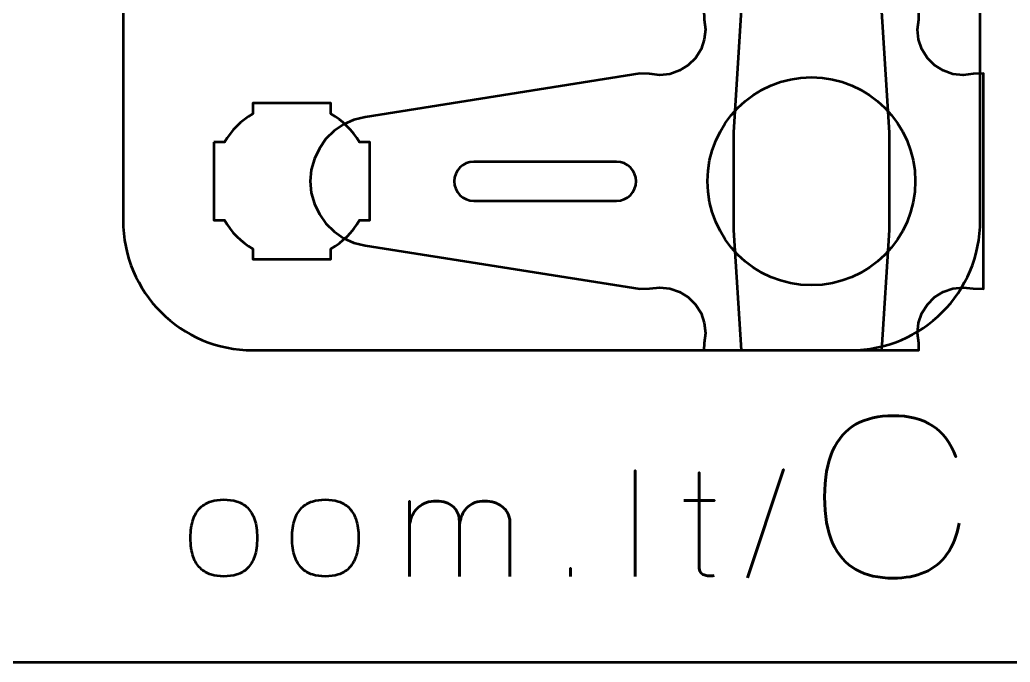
# Model space of a CAD drawing. Header units: centimetres. Extents: x -21 to 0, y -29.7 to 0.
# Drawn here: x -8.553 to -4.741, y -29.7 to -27.229 of the extents above; entities that cross this region are included whole.
import ezdxf

# ---------------------------------------------------------------- set-up
doc = ezdxf.new("R2010")
doc.units = ezdxf.units.CM
doc.header["$MEASUREMENT"] = 0
doc.layers.add('Layer 1', color=7, linetype='Continuous')

msp = doc.modelspace()

# ---------------------------------------------------------------- linework, layer by layer
at = {"layer": 'Layer 1', "color": 250, "lineweight": 53}
msp.add_ellipse((-5.50589, -27.85), major_axis=(0, 0.4), ratio=1, dxfattribs=at)
at = {"layer": 'Layer 1', "color": 22, "lineweight": 53}
msp.add_open_spline([(-21.00003, -29.19995), (-21.00003, -29.19995), (-21.00003, -0.49992), (-21.00003, -0.49992), (-21.00003, -0.49992), (-21.00003, -0.22295), (-20.77694, 0.00004), (-20.49994, 0.00004), (-20.49994, 0.00004), (-20.49994, 0.00004), (-0.50008, 0.00004), (-0.50008, 0.00004), (-0.50008, 0.00004), (-0.22294, 0.00004), (0.00002, -0.22295), (0.00002, -0.49992), (0.00002, -0.49992), (0.00002, -0.49992), (0.00002, -29.19995), (0.00002, -29.19995), (0.00002, -29.19995), (0.00002, -29.47695), (-0.22294, -29.70004), (-0.50008, -29.70004), (-0.50008, -29.70004), (-0.50008, -29.70004), (-20.49994, -29.70004), (-20.49994, -29.70004), (-20.49994, -29.70004), (-20.77694, -29.70004), (-21.00003, -29.47695), (-21.00003, -29.19995)], degree=3, knots=[0, 0, 0, 0, 0.125, 0.125, 0.125, 0.125, 0.25, 0.25, 0.25, 0.25, 0.375, 0.375, 0.375, 0.375, 0.5, 0.5, 0.5, 0.5, 0.625, 0.625, 0.625, 0.625, 0.75, 0.75, 0.75, 0.75, 0.875, 0.875, 0.875, 0.875, 1, 1, 1, 1], dxfattribs=at)
at = {"layer": 'Layer 1', "color": 114, "lineweight": 53}
msp.add_open_spline([(-7.65583, -25.19997), (-7.65583, -25.19997), (-5.35596, -25.19997), (-5.35596, -25.19997), (-5.35596, -25.19997), (-5.07882, -25.19997), (-4.85586, -25.42306), (-4.85586, -25.70006), (-4.85586, -25.70006), (-4.85586, -25.70006), (-4.85586, -27.99993), (-4.85586, -27.99993), (-4.85586, -27.99993), (-4.85586, -28.27707), (-5.07882, -28.50003), (-5.35596, -28.50003), (-5.35596, -28.50003), (-5.35596, -28.50003), (-7.65583, -28.50003), (-7.65583, -28.50003), (-7.65583, -28.50003), (-7.93283, -28.50003), (-8.15592, -28.27707), (-8.15592, -27.99993), (-8.15592, -27.99993), (-8.15592, -27.99993), (-8.15592, -25.70006), (-8.15592, -25.70006), (-8.15592, -25.70006), (-8.15592, -25.42306), (-7.93283, -25.19997), (-7.65583, -25.19997)], degree=3, knots=[0, 0, 0, 0, 0.125, 0.125, 0.125, 0.125, 0.25, 0.25, 0.25, 0.25, 0.375, 0.375, 0.375, 0.375, 0.5, 0.5, 0.5, 0.5, 0.625, 0.625, 0.625, 0.625, 0.75, 0.75, 0.75, 0.75, 0.875, 0.875, 0.875, 0.875, 1, 1, 1, 1], dxfattribs=at)
at = {"layer": 'Layer 1', "color": 30, "lineweight": 53}
for points, knots in [([(-5.25916, -26.1307), (-5.25916, -26.1307), (-5.09202, -27.18818), (-5.09202, -27.18818), (-5.09202, -27.18818), (-5.09202, -27.18818), (-5.09281, -27.227), (-5.09281, -27.227), (-5.09281, -27.227), (-5.09281, -27.227), (-5.09757, -27.26582), (-5.09757, -27.26582), (-5.09757, -27.26582), (-5.09757, -27.26582), (-5.0936, -27.30463), (-5.0936, -27.30463), (-5.0936, -27.30463), (-5.0936, -27.30463), (-5.08093, -27.34185), (-5.08093, -27.34185), (-5.08093, -27.34185), (-5.08093, -27.34185), (-5.05954, -27.37592), (-5.05954, -27.37592), (-5.05954, -27.37592), (-5.05954, -27.37592), (-5.0318, -27.40364), (-5.0318, -27.40364), (-5.0318, -27.40364), (-5.0318, -27.40364), (-4.99855, -27.42423), (-4.99855, -27.42423), (-4.99855, -27.42423), (-4.99855, -27.42423), (-4.96131, -27.4377), (-4.96131, -27.4377), (-4.96131, -27.4377), (-4.96131, -27.4377), (-4.9217, -27.44166), (-4.9217, -27.44166), (-4.9217, -27.44166), (-4.9217, -27.44166), (-4.8829, -27.43691), (-4.8829, -27.43691), (-4.8829, -27.43691), (-4.8829, -27.43691), (-4.84409, -27.43532), (-4.84409, -27.43532), (-4.84409, -27.43532), (-4.84409, -27.43532), (-4.84409, -28.26389), (-4.84409, -28.26389), (-4.84409, -28.26389), (-4.84409, -28.26389), (-4.8829, -28.26309), (-4.8829, -28.26309), (-4.8829, -28.26309), (-4.8829, -28.26309), (-4.9217, -28.25834), (-4.9217, -28.25834), (-4.9217, -28.25834), (-4.9217, -28.25834), (-4.96131, -28.26231), (-4.96131, -28.26231), (-4.96131, -28.26231), (-4.96131, -28.26231), (-4.99855, -28.27577), (-4.99855, -28.27577), (-4.99855, -28.27577), (-4.99855, -28.27577), (-5.0318, -28.29636), (-5.0318, -28.29636), (-5.0318, -28.29636), (-5.0318, -28.29636), (-5.05954, -28.32409), (-5.05954, -28.32409), (-5.05954, -28.32409), (-5.05954, -28.32409), (-5.08093, -28.35736), (-5.08093, -28.35736), (-5.08093, -28.35736), (-5.08093, -28.35736), (-5.0936, -28.39459), (-5.0936, -28.39459), (-5.0936, -28.39459), (-5.0936, -28.39459), (-5.09757, -28.43419), (-5.09757, -28.43419), (-5.09757, -28.43419), (-5.09757, -28.43419), (-5.09281, -28.47301), (-5.09281, -28.47301), (-5.09281, -28.47301), (-5.09281, -28.47301), (-5.09226, -28.50003), (-5.09226, -28.50003), (-5.09226, -28.50003), (-5.09226, -28.50003), (-5.91954, -28.50003), (-5.91954, -28.50003), (-5.91954, -28.50003), (-5.91954, -28.50003), (-5.91899, -28.47301), (-5.91899, -28.47301), (-5.91899, -28.47301), (-5.91899, -28.47301), (-5.91424, -28.43419), (-5.91424, -28.43419), (-5.91424, -28.43419), (-5.91424, -28.43419), (-5.9182, -28.39459), (-5.9182, -28.39459), (-5.9182, -28.39459), (-5.9182, -28.39459), (-5.93087, -28.35736), (-5.93087, -28.35736), (-5.93087, -28.35736), (-5.93087, -28.35736), (-5.95226, -28.32409), (-5.95226, -28.32409), (-5.95226, -28.32409), (-5.95226, -28.32409), (-5.97999, -28.29636), (-5.97999, -28.29636), (-5.97999, -28.29636), (-5.97999, -28.29636), (-6.01326, -28.27577), (-6.01326, -28.27577), (-6.01326, -28.27577), (-6.01326, -28.27577), (-6.05048, -28.26231), (-6.05048, -28.26231), (-6.05048, -28.26231), (-6.05048, -28.26231), (-6.09009, -28.25834), (-6.09009, -28.25834), (-6.09009, -28.25834), (-6.09009, -28.25834), (-6.1289, -28.26309), (-6.1289, -28.26309), (-6.1289, -28.26309), (-6.1289, -28.26309), (-6.16692, -28.26389), (-6.16692, -28.26389), (-6.16692, -28.26389), (-6.16692, -28.26389), (-7.2244, -28.09675), (-7.2244, -28.09675), (-7.2244, -28.09675), (-7.2244, -28.09675), (-7.26717, -28.08645), (-7.26717, -28.08645), (-7.26717, -28.08645), (-7.26717, -28.08645), (-7.30678, -28.06823), (-7.30678, -28.06823), (-7.30678, -28.06823), (-7.30678, -28.06823), (-7.34322, -28.04288), (-7.34322, -28.04288), (-7.34322, -28.04288), (-7.34322, -28.04288), (-7.3749, -28.01199), (-7.3749, -28.01199), (-7.3749, -28.01199), (-7.3749, -28.01199), (-7.40025, -27.97635), (-7.40025, -27.97635), (-7.40025, -27.97635), (-7.40025, -27.97635), (-7.41925, -27.93674), (-7.41925, -27.93674), (-7.41925, -27.93674), (-7.41925, -27.93674), (-7.43115, -27.89397), (-7.43115, -27.89397), (-7.43115, -27.89397), (-7.43115, -27.89397), (-7.43511, -27.84961), (-7.43511, -27.84961), (-7.43511, -27.84961), (-7.43511, -27.84961), (-7.43115, -27.80604), (-7.43115, -27.80604), (-7.43115, -27.80604), (-7.43115, -27.80604), (-7.41925, -27.76327), (-7.41925, -27.76327), (-7.41925, -27.76327), (-7.41925, -27.76327), (-7.40025, -27.72366), (-7.40025, -27.72366), (-7.40025, -27.72366), (-7.40025, -27.72366), (-7.3749, -27.68722), (-7.3749, -27.68722), (-7.3749, -27.68722), (-7.3749, -27.68722), (-7.34322, -27.65633), (-7.34322, -27.65633), (-7.34322, -27.65633), (-7.34322, -27.65633), (-7.30678, -27.63178), (-7.30678, -27.63178), (-7.30678, -27.63178), (-7.30678, -27.63178), (-7.26717, -27.61355), (-7.26717, -27.61355), (-7.26717, -27.61355), (-7.26717, -27.61355), (-7.2244, -27.60326), (-7.2244, -27.60326), (-7.2244, -27.60326), (-7.2244, -27.60326), (-6.16692, -27.43532), (-6.16692, -27.43532), (-6.16692, -27.43532), (-6.16692, -27.43532), (-6.1289, -27.43691), (-6.1289, -27.43691), (-6.1289, -27.43691), (-6.1289, -27.43691), (-6.09009, -27.44166), (-6.09009, -27.44166), (-6.09009, -27.44166), (-6.09009, -27.44166), (-6.05048, -27.4377), (-6.05048, -27.4377), (-6.05048, -27.4377), (-6.05048, -27.4377), (-6.01326, -27.42423), (-6.01326, -27.42423), (-6.01326, -27.42423), (-6.01326, -27.42423), (-5.97999, -27.40364), (-5.97999, -27.40364), (-5.97999, -27.40364), (-5.97999, -27.40364), (-5.95226, -27.37592), (-5.95226, -27.37592), (-5.95226, -27.37592), (-5.95226, -27.37592), (-5.93087, -27.34185), (-5.93087, -27.34185), (-5.93087, -27.34185), (-5.93087, -27.34185), (-5.9182, -27.30463), (-5.9182, -27.30463), (-5.9182, -27.30463), (-5.9182, -27.30463), (-5.91424, -27.26582), (-5.91424, -27.26582), (-5.91424, -27.26582), (-5.91424, -27.26582), (-5.91899, -27.227), (-5.91899, -27.227), (-5.91899, -27.227), (-5.91899, -27.227), (-5.91978, -27.18818), (-5.91978, -27.18818), (-5.91978, -27.18818), (-5.91978, -27.18818), (-5.75265, -26.1307), (-5.75265, -26.1307), (-5.75265, -26.1307), (-5.75265, -26.1307), (-5.74235, -26.08793), (-5.74235, -26.08793), (-5.74235, -26.08793), (-5.74235, -26.08793), (-5.72413, -26.04753), (-5.72413, -26.04753), (-5.72413, -26.04753), (-5.72413, -26.04753), (-5.69878, -26.01109), (-5.69878, -26.01109), (-5.69878, -26.01109), (-5.69878, -26.01109), (-5.66789, -25.9802), (-5.66789, -25.9802), (-5.66789, -25.9802), (-5.66789, -25.9802), (-5.63225, -25.95406), (-5.63225, -25.95406), (-5.63225, -25.95406), (-5.63225, -25.95406), (-5.59264, -25.93584), (-5.59264, -25.93584), (-5.59264, -25.93584), (-5.59264, -25.93584), (-5.54985, -25.92396), (-5.54985, -25.92396), (-5.54985, -25.92396), (-5.54985, -25.92396), (-5.5055, -25.92), (-5.5055, -25.92), (-5.5055, -25.92), (-5.5055, -25.92), (-5.46193, -25.92396), (-5.46193, -25.92396), (-5.46193, -25.92396), (-5.46193, -25.92396), (-5.41916, -25.93584), (-5.41916, -25.93584), (-5.41916, -25.93584), (-5.41916, -25.93584), (-5.37955, -25.95406), (-5.37955, -25.95406), (-5.37955, -25.95406), (-5.37955, -25.95406), (-5.34391, -25.9802), (-5.34391, -25.9802), (-5.34391, -25.9802), (-5.34391, -25.9802), (-5.31302, -26.01109), (-5.31302, -26.01109), (-5.31302, -26.01109), (-5.31302, -26.01109), (-5.28766, -26.04753), (-5.28766, -26.04753), (-5.28766, -26.04753), (-5.28766, -26.04753), (-5.26945, -26.08793), (-5.26945, -26.08793), (-5.26945, -26.08793), (-5.26945, -26.08793), (-5.25916, -26.1307), (-5.25916, -26.1307)], [0, 0, 0, 0, 0.0121951, 0.0121951, 0.0121951, 0.0121951, 0.0243902, 0.0243902, 0.0243902, 0.0243902, 0.0365854, 0.0365854, 0.0365854, 0.0365854, 0.0487805, 0.0487805, 0.0487805, 0.0487805, 0.0609756, 0.0609756, 0.0609756, 0.0609756, 0.0731707, 0.0731707, 0.0731707, 0.0731707, 0.0853659, 0.0853659, 0.0853659, 0.0853659, 0.097561, 0.097561, 0.097561, 0.097561, 0.1097561, 0.1097561, 0.1097561, 0.1097561, 0.1219512, 0.1219512, 0.1219512, 0.1219512, 0.1341463, 0.1341463, 0.1341463, 0.1341463, 0.1463415, 0.1463415, 0.1463415, 0.1463415, 0.1585366, 0.1585366, 0.1585366, 0.1585366, 0.1707317, 0.1707317, 0.1707317, 0.1707317, 0.1829268, 0.1829268, 0.1829268, 0.1829268, 0.195122, 0.195122, 0.195122, 0.195122, 0.2073171, 0.2073171, 0.2073171, 0.2073171, 0.2195122, 0.2195122, 0.2195122, 0.2195122, 0.2317073, 0.2317073, 0.2317073, 0.2317073, 0.2439024, 0.2439024, 0.2439024, 0.2439024, 0.2560976, 0.2560976, 0.2560976, 0.2560976, 0.2682927, 0.2682927, 0.2682927, 0.2682927, 0.2804878, 0.2804878, 0.2804878, 0.2804878, 0.2926829, 0.2926829, 0.2926829, 0.2926829, 0.304878, 0.304878, 0.304878, 0.304878, 0.3170732, 0.3170732, 0.3170732, 0.3170732, 0.3292683, 0.3292683, 0.3292683, 0.3292683, 0.3414634, 0.3414634, 0.3414634, 0.3414634, 0.3536585, 0.3536585, 0.3536585, 0.3536585, 0.3658537, 0.3658537, 0.3658537, 0.3658537, 0.3780488, 0.3780488, 0.3780488, 0.3780488, 0.3902439, 0.3902439, 0.3902439, 0.3902439, 0.402439, 0.402439, 0.402439, 0.402439, 0.4146341, 0.4146341, 0.4146341, 0.4146341, 0.4268293, 0.4268293, 0.4268293, 0.4268293, 0.4390244, 0.4390244, 0.4390244, 0.4390244, 0.4512195, 0.4512195, 0.4512195, 0.4512195, 0.4634146, 0.4634146, 0.4634146, 0.4634146, 0.4756098, 0.4756098, 0.4756098, 0.4756098, 0.4878049, 0.4878049, 0.4878049, 0.4878049, 0.5, 0.5, 0.5, 0.5, 0.5121951, 0.5121951, 0.5121951, 0.5121951, 0.5243902, 0.5243902, 0.5243902, 0.5243902, 0.5365854, 0.5365854, 0.5365854, 0.5365854, 0.5487805, 0.5487805, 0.5487805, 0.5487805, 0.5609756, 0.5609756, 0.5609756, 0.5609756, 0.5731707, 0.5731707, 0.5731707, 0.5731707, 0.5853659, 0.5853659, 0.5853659, 0.5853659, 0.597561, 0.597561, 0.597561, 0.597561, 0.6097561, 0.6097561, 0.6097561, 0.6097561, 0.6219512, 0.6219512, 0.6219512, 0.6219512, 0.6341463, 0.6341463, 0.6341463, 0.6341463, 0.6463415, 0.6463415, 0.6463415, 0.6463415, 0.6585366, 0.6585366, 0.6585366, 0.6585366, 0.6707317, 0.6707317, 0.6707317, 0.6707317, 0.6829268, 0.6829268, 0.6829268, 0.6829268, 0.695122, 0.695122, 0.695122, 0.695122, 0.7073171, 0.7073171, 0.7073171, 0.7073171, 0.7195122, 0.7195122, 0.7195122, 0.7195122, 0.7317073, 0.7317073, 0.7317073, 0.7317073, 0.7439024, 0.7439024, 0.7439024, 0.7439024, 0.7560976, 0.7560976, 0.7560976, 0.7560976, 0.7682927, 0.7682927, 0.7682927, 0.7682927, 0.7804878, 0.7804878, 0.7804878, 0.7804878, 0.7926829, 0.7926829, 0.7926829, 0.7926829, 0.804878, 0.804878, 0.804878, 0.804878, 0.8170732, 0.8170732, 0.8170732, 0.8170732, 0.8292683, 0.8292683, 0.8292683, 0.8292683, 0.8414634, 0.8414634, 0.8414634, 0.8414634, 0.8536585, 0.8536585, 0.8536585, 0.8536585, 0.8658537, 0.8658537, 0.8658537, 0.8658537, 0.8780488, 0.8780488, 0.8780488, 0.8780488, 0.8902439, 0.8902439, 0.8902439, 0.8902439, 0.902439, 0.902439, 0.902439, 0.902439, 0.9146341, 0.9146341, 0.9146341, 0.9146341, 0.9268293, 0.9268293, 0.9268293, 0.9268293, 0.9390244, 0.9390244, 0.9390244, 0.9390244, 0.9512195, 0.9512195, 0.9512195, 0.9512195, 0.9634146, 0.9634146, 0.9634146, 0.9634146, 0.9756098, 0.9756098, 0.9756098, 0.9756098, 0.9878049, 0.9878049, 0.9878049, 0.9878049, 1, 1, 1, 1]), ([(-5.80589, -28.0375), (-5.80589, -28.0375), (-5.80589, -27.6625), (-5.80589, -27.6625), (-5.80589, -27.6625), (-5.80589, -27.6625), (-5.71839, -26.2625), (-5.71839, -26.2625), (-5.71839, -26.2625), (-5.71839, -26.14546), (-5.62293, -26.05), (-5.50589, -26.05), (-5.50589, -26.05), (-5.38885, -26.05), (-5.29339, -26.14546), (-5.29339, -26.2625), (-5.29339, -26.2625), (-5.29339, -26.2625), (-5.20589, -27.6625), (-5.20589, -27.6625), (-5.20589, -27.6625), (-5.20589, -27.6625), (-5.20589, -28.0375), (-5.20589, -28.0375), (-5.20589, -28.0375), (-5.20589, -28.0375), (-5.2348, -28.50003), (-5.2348, -28.50003), (-5.2348, -28.50003), (-5.2348, -28.50003), (-5.77698, -28.50003), (-5.77698, -28.50003), (-5.77698, -28.50003), (-5.77698, -28.50003), (-5.80589, -28.0375), (-5.80589, -28.0375)], [0, 0, 0, 0, 0.1111111, 0.1111111, 0.1111111, 0.1111111, 0.2222222, 0.2222222, 0.2222222, 0.2222222, 0.3333333, 0.3333333, 0.3333333, 0.3333333, 0.4444444, 0.4444444, 0.4444444, 0.4444444, 0.5555556, 0.5555556, 0.5555556, 0.5555556, 0.6666667, 0.6666667, 0.6666667, 0.6666667, 0.7777778, 0.7777778, 0.7777778, 0.7777778, 0.8888889, 0.8888889, 0.8888889, 0.8888889, 1, 1, 1, 1]), ([(-4.93706, -29.16503), (-4.94609, -29.21343), (-4.96189, -29.25336), (-4.98405, -29.28469), (-4.98405, -29.28469), (-5.00634, -29.31587), (-5.03485, -29.33902), (-5.06956, -29.35412), (-5.06956, -29.35412), (-5.10413, -29.36921), (-5.14477, -29.37683), (-5.19106, -29.37669), (-5.19106, -29.37669), (-5.24736, -29.37683), (-5.2952, -29.36597), (-5.33443, -29.34381), (-5.33443, -29.34381), (-5.37366, -29.3218), (-5.40357, -29.28779), (-5.42418, -29.24165), (-5.42418, -29.24165), (-5.44478, -29.19551), (-5.45508, -29.13638), (-5.45522, -29.06427), (-5.45522, -29.06427), (-5.45508, -28.99245), (-5.44478, -28.93346), (-5.42418, -28.88732), (-5.42418, -28.88732), (-5.40357, -28.84117), (-5.37366, -28.80703), (-5.33443, -28.78487), (-5.33443, -28.78487), (-5.2952, -28.76272), (-5.24736, -28.75171), (-5.19106, -28.75185), (-5.19106, -28.75185), (-5.1308, -28.75171), (-5.08029, -28.76455), (-5.03965, -28.79037), (-5.03965, -28.79037), (-4.99915, -28.8162), (-4.96937, -28.85613), (-4.9506, -28.91018), (-4.9506, -28.91018), (-4.96937, -28.85613), (-4.99915, -28.8162), (-5.03965, -28.79037), (-5.03965, -28.79037), (-5.08029, -28.76455), (-5.1308, -28.75171), (-5.19106, -28.75185), (-5.19106, -28.75185), (-5.24736, -28.75171), (-5.2952, -28.76272), (-5.33443, -28.78487), (-5.33443, -28.78487), (-5.37366, -28.80703), (-5.40357, -28.84117), (-5.42418, -28.88732), (-5.42418, -28.88732), (-5.44478, -28.93346), (-5.45508, -28.99245), (-5.45522, -29.06427), (-5.45522, -29.06427), (-5.45508, -29.13638), (-5.44478, -29.19551), (-5.42418, -29.24165), (-5.42418, -29.24165), (-5.40357, -29.28779), (-5.37366, -29.3218), (-5.33443, -29.34381), (-5.33443, -29.34381), (-5.2952, -29.36597), (-5.24736, -29.37683), (-5.19106, -29.37669), (-5.19106, -29.37669), (-5.14477, -29.37683), (-5.10413, -29.36921), (-5.06956, -29.35412), (-5.06956, -29.35412), (-5.03485, -29.33902), (-5.00634, -29.31587), (-4.98405, -29.28469), (-4.98405, -29.28469), (-4.96189, -29.25336), (-4.94609, -29.21343), (-4.93706, -29.16503)], [0, 0, 0, 0, 0.0454545, 0.0454545, 0.0454545, 0.0454545, 0.0909091, 0.0909091, 0.0909091, 0.0909091, 0.1363636, 0.1363636, 0.1363636, 0.1363636, 0.1818182, 0.1818182, 0.1818182, 0.1818182, 0.2272727, 0.2272727, 0.2272727, 0.2272727, 0.2727273, 0.2727273, 0.2727273, 0.2727273, 0.3181818, 0.3181818, 0.3181818, 0.3181818, 0.3636364, 0.3636364, 0.3636364, 0.3636364, 0.4090909, 0.4090909, 0.4090909, 0.4090909, 0.4545455, 0.4545455, 0.4545455, 0.4545455, 0.5, 0.5, 0.5, 0.5, 0.5454545, 0.5454545, 0.5454545, 0.5454545, 0.5909091, 0.5909091, 0.5909091, 0.5909091, 0.6363636, 0.6363636, 0.6363636, 0.6363636, 0.6818182, 0.6818182, 0.6818182, 0.6818182, 0.7272727, 0.7272727, 0.7272727, 0.7272727, 0.7727273, 0.7727273, 0.7727273, 0.7727273, 0.8181818, 0.8181818, 0.8181818, 0.8181818, 0.8636364, 0.8636364, 0.8636364, 0.8636364, 0.9090909, 0.9090909, 0.9090909, 0.9090909, 0.9545455, 0.9545455, 0.9545455, 0.9545455, 1, 1, 1, 1]), ([(-6.18505, -29.36992), (-6.18505, -29.36992), (-6.18505, -28.96296), (-6.18505, -28.96296), (-6.18505, -28.96296), (-6.18505, -28.96296), (-6.18505, -29.36992), (-6.18505, -29.36992)], [0, 0, 0, 0, 0.5, 0.5, 0.5, 0.5, 1, 1, 1, 1]), ([(-5.88025, -29.3671), (-5.88721, -29.36766), (-5.89417, -29.36785), (-5.90095, -29.36766), (-5.90095, -29.36766), (-5.90772, -29.36747), (-5.91384, -29.36644), (-5.91939, -29.36437), (-5.91939, -29.36437), (-5.92494, -29.36239), (-5.92936, -29.35882), (-5.93274, -29.35374), (-5.93274, -29.35374), (-5.93604, -29.34866), (-5.93773, -29.34142), (-5.93782, -29.3321), (-5.93782, -29.3321), (-5.93782, -29.32768), (-5.93782, -29.32016), (-5.93782, -29.30962), (-5.93782, -29.30962), (-5.93782, -29.29899), (-5.93782, -29.28619), (-5.93782, -29.27105), (-5.93782, -29.27105), (-5.93782, -29.2559), (-5.93782, -29.23935), (-5.93782, -29.22138), (-5.93782, -29.22138), (-5.93782, -29.20341), (-5.93782, -29.18488), (-5.93782, -29.16569), (-5.93782, -29.16569), (-5.93782, -29.1465), (-5.93782, -29.12759), (-5.93782, -29.10887), (-5.93782, -29.10887), (-5.93782, -29.09015), (-5.93782, -29.07255), (-5.93782, -29.056), (-5.93782, -29.056), (-5.93782, -29.03944), (-5.93782, -29.02476), (-5.93782, -29.01207), (-5.93782, -29.01207), (-5.93782, -28.99927), (-5.93782, -28.9893), (-5.93782, -28.98196), (-5.93782, -28.98196), (-5.93782, -28.97472), (-5.93782, -28.97095), (-5.93782, -28.97086), (-5.93782, -28.97086), (-5.93782, -28.97095), (-5.93782, -28.97472), (-5.93782, -28.98196), (-5.93782, -28.98196), (-5.93782, -28.9893), (-5.93782, -28.99927), (-5.93782, -29.01207), (-5.93782, -29.01207), (-5.93782, -29.02476), (-5.93782, -29.03944), (-5.93782, -29.056), (-5.93782, -29.056), (-5.93782, -29.07255), (-5.93782, -29.09015), (-5.93782, -29.10887), (-5.93782, -29.10887), (-5.93782, -29.12759), (-5.93782, -29.1465), (-5.93782, -29.16569), (-5.93782, -29.16569), (-5.93782, -29.18488), (-5.93782, -29.20341), (-5.93782, -29.22138), (-5.93782, -29.22138), (-5.93782, -29.23935), (-5.93782, -29.2559), (-5.93782, -29.27105), (-5.93782, -29.27105), (-5.93782, -29.28619), (-5.93782, -29.29899), (-5.93782, -29.30962), (-5.93782, -29.30962), (-5.93782, -29.32016), (-5.93782, -29.32768), (-5.93782, -29.3321), (-5.93782, -29.3321), (-5.93773, -29.34142), (-5.93604, -29.34866), (-5.93274, -29.35374), (-5.93274, -29.35374), (-5.92936, -29.35882), (-5.92494, -29.36239), (-5.91939, -29.36437), (-5.91939, -29.36437), (-5.91384, -29.36644), (-5.90772, -29.36747), (-5.90095, -29.36766), (-5.90095, -29.36766), (-5.89417, -29.36785), (-5.88721, -29.36766), (-5.88025, -29.3671)], [0, 0, 0, 0, 0.0384615, 0.0384615, 0.0384615, 0.0384615, 0.0769231, 0.0769231, 0.0769231, 0.0769231, 0.1153846, 0.1153846, 0.1153846, 0.1153846, 0.1538462, 0.1538462, 0.1538462, 0.1538462, 0.1923077, 0.1923077, 0.1923077, 0.1923077, 0.2307692, 0.2307692, 0.2307692, 0.2307692, 0.2692308, 0.2692308, 0.2692308, 0.2692308, 0.3076923, 0.3076923, 0.3076923, 0.3076923, 0.3461538, 0.3461538, 0.3461538, 0.3461538, 0.3846154, 0.3846154, 0.3846154, 0.3846154, 0.4230769, 0.4230769, 0.4230769, 0.4230769, 0.4615385, 0.4615385, 0.4615385, 0.4615385, 0.5, 0.5, 0.5, 0.5, 0.5384615, 0.5384615, 0.5384615, 0.5384615, 0.5769231, 0.5769231, 0.5769231, 0.5769231, 0.6153846, 0.6153846, 0.6153846, 0.6153846, 0.6538462, 0.6538462, 0.6538462, 0.6538462, 0.6923077, 0.6923077, 0.6923077, 0.6923077, 0.7307692, 0.7307692, 0.7307692, 0.7307692, 0.7692308, 0.7692308, 0.7692308, 0.7692308, 0.8076923, 0.8076923, 0.8076923, 0.8076923, 0.8461538, 0.8461538, 0.8461538, 0.8461538, 0.8846154, 0.8846154, 0.8846154, 0.8846154, 0.9230769, 0.9230769, 0.9230769, 0.9230769, 0.9615385, 0.9615385, 0.9615385, 0.9615385, 1, 1, 1, 1]), ([(-5.75212, -29.37556), (-5.75212, -29.37556), (-5.61383, -28.95901), (-5.61383, -28.95901), (-5.61383, -28.95901), (-5.61383, -28.95901), (-5.75212, -29.37556), (-5.75212, -29.37556)], [0, 0, 0, 0, 0.5, 0.5, 0.5, 0.5, 1, 1, 1, 1]), ([(-7.76774, -29.36992), (-7.74996, -29.37001), (-7.73341, -29.36776), (-7.71798, -29.36296), (-7.71798, -29.36296), (-7.70255, -29.35816), (-7.68891, -29.35016), (-7.67724, -29.33897), (-7.67724, -29.33897), (-7.66548, -29.32778), (-7.65636, -29.31263), (-7.64968, -29.29344), (-7.64968, -29.29344), (-7.6431, -29.27434), (-7.63971, -29.25054), (-7.63961, -29.22204), (-7.63961, -29.22204), (-7.63971, -29.19363), (-7.6431, -29.16992), (-7.64968, -29.15092), (-7.64968, -29.15092), (-7.65636, -29.13191), (-7.66548, -29.11677), (-7.67724, -29.10557), (-7.67724, -29.10557), (-7.68891, -29.09447), (-7.70255, -29.08648), (-7.71798, -29.08168), (-7.71798, -29.08168), (-7.73341, -29.07688), (-7.74996, -29.07462), (-7.76774, -29.07472), (-7.76774, -29.07472), (-7.78533, -29.07462), (-7.80189, -29.07688), (-7.81732, -29.08168), (-7.81732, -29.08168), (-7.83275, -29.08648), (-7.84629, -29.09447), (-7.85805, -29.10557), (-7.85805, -29.10557), (-7.86981, -29.11677), (-7.87903, -29.13191), (-7.88571, -29.15092), (-7.88571, -29.15092), (-7.89239, -29.16992), (-7.89578, -29.19363), (-7.89587, -29.22204), (-7.89587, -29.22204), (-7.89578, -29.25054), (-7.89239, -29.27434), (-7.88571, -29.29344), (-7.88571, -29.29344), (-7.87903, -29.31263), (-7.86981, -29.32778), (-7.85805, -29.33897), (-7.85805, -29.33897), (-7.84629, -29.35016), (-7.83275, -29.35816), (-7.81732, -29.36296), (-7.81732, -29.36296), (-7.80189, -29.36776), (-7.78533, -29.37001), (-7.76774, -29.36992)], [0, 0, 0, 0, 0.0625, 0.0625, 0.0625, 0.0625, 0.125, 0.125, 0.125, 0.125, 0.1875, 0.1875, 0.1875, 0.1875, 0.25, 0.25, 0.25, 0.25, 0.3125, 0.3125, 0.3125, 0.3125, 0.375, 0.375, 0.375, 0.375, 0.4375, 0.4375, 0.4375, 0.4375, 0.5, 0.5, 0.5, 0.5, 0.5625, 0.5625, 0.5625, 0.5625, 0.625, 0.625, 0.625, 0.625, 0.6875, 0.6875, 0.6875, 0.6875, 0.75, 0.75, 0.75, 0.75, 0.8125, 0.8125, 0.8125, 0.8125, 0.875, 0.875, 0.875, 0.875, 0.9375, 0.9375, 0.9375, 0.9375, 1, 1, 1, 1]), ([(-7.76774, -29.36992), (-7.74996, -29.37001), (-7.73341, -29.36776), (-7.71798, -29.36296), (-7.71798, -29.36296), (-7.70255, -29.35816), (-7.68891, -29.35016), (-7.67724, -29.33897), (-7.67724, -29.33897), (-7.66548, -29.32778), (-7.65636, -29.31263), (-7.64968, -29.29344), (-7.64968, -29.29344), (-7.6431, -29.27434), (-7.63971, -29.25054), (-7.63961, -29.22204), (-7.63961, -29.22204), (-7.63971, -29.19363), (-7.6431, -29.16992), (-7.64968, -29.15092), (-7.64968, -29.15092), (-7.65636, -29.13191), (-7.66548, -29.11677), (-7.67724, -29.10557), (-7.67724, -29.10557), (-7.68891, -29.09447), (-7.70255, -29.08648), (-7.71798, -29.08168), (-7.71798, -29.08168), (-7.73341, -29.07688), (-7.74996, -29.07462), (-7.76774, -29.07472), (-7.76774, -29.07472), (-7.78533, -29.07462), (-7.80189, -29.07688), (-7.81732, -29.08168), (-7.81732, -29.08168), (-7.83275, -29.08648), (-7.84629, -29.09447), (-7.85805, -29.10557), (-7.85805, -29.10557), (-7.86981, -29.11677), (-7.87903, -29.13191), (-7.88571, -29.15092), (-7.88571, -29.15092), (-7.89239, -29.16992), (-7.89578, -29.19363), (-7.89587, -29.22204), (-7.89587, -29.22204), (-7.89578, -29.25054), (-7.89239, -29.27434), (-7.88571, -29.29344), (-7.88571, -29.29344), (-7.87903, -29.31263), (-7.86981, -29.32778), (-7.85805, -29.33897), (-7.85805, -29.33897), (-7.84629, -29.35016), (-7.83275, -29.35816), (-7.81732, -29.36296), (-7.81732, -29.36296), (-7.80189, -29.36776), (-7.78533, -29.37001), (-7.76774, -29.36992)], [0, 0, 0, 0, 0.0625, 0.0625, 0.0625, 0.0625, 0.125, 0.125, 0.125, 0.125, 0.1875, 0.1875, 0.1875, 0.1875, 0.25, 0.25, 0.25, 0.25, 0.3125, 0.3125, 0.3125, 0.3125, 0.375, 0.375, 0.375, 0.375, 0.4375, 0.4375, 0.4375, 0.4375, 0.5, 0.5, 0.5, 0.5, 0.5625, 0.5625, 0.5625, 0.5625, 0.625, 0.625, 0.625, 0.625, 0.6875, 0.6875, 0.6875, 0.6875, 0.75, 0.75, 0.75, 0.75, 0.8125, 0.8125, 0.8125, 0.8125, 0.875, 0.875, 0.875, 0.875, 0.9375, 0.9375, 0.9375, 0.9375, 1, 1, 1, 1]), ([(-7.37715, -29.36992), (-7.35937, -29.37001), (-7.34282, -29.36776), (-7.32739, -29.36296), (-7.32739, -29.36296), (-7.31196, -29.35816), (-7.29832, -29.35016), (-7.28665, -29.33897), (-7.28665, -29.33897), (-7.27489, -29.32778), (-7.26577, -29.31263), (-7.25909, -29.29344), (-7.25909, -29.29344), (-7.25251, -29.27434), (-7.24912, -29.25054), (-7.24902, -29.22204), (-7.24902, -29.22204), (-7.24912, -29.19363), (-7.25251, -29.16992), (-7.25909, -29.15092), (-7.25909, -29.15092), (-7.26577, -29.13191), (-7.27489, -29.11677), (-7.28665, -29.10557), (-7.28665, -29.10557), (-7.29832, -29.09447), (-7.31196, -29.08648), (-7.32739, -29.08168), (-7.32739, -29.08168), (-7.34282, -29.07688), (-7.35937, -29.07462), (-7.37715, -29.07472), (-7.37715, -29.07472), (-7.39474, -29.07462), (-7.4113, -29.07688), (-7.42673, -29.08168), (-7.42673, -29.08168), (-7.44216, -29.08648), (-7.4557, -29.09447), (-7.46746, -29.10557), (-7.46746, -29.10557), (-7.47922, -29.11677), (-7.48844, -29.13191), (-7.49512, -29.15092), (-7.49512, -29.15092), (-7.5018, -29.16992), (-7.50519, -29.19363), (-7.50528, -29.22204), (-7.50528, -29.22204), (-7.50519, -29.25054), (-7.5018, -29.27434), (-7.49512, -29.29344), (-7.49512, -29.29344), (-7.48844, -29.31263), (-7.47922, -29.32778), (-7.46746, -29.33897), (-7.46746, -29.33897), (-7.4557, -29.35016), (-7.44216, -29.35816), (-7.42673, -29.36296), (-7.42673, -29.36296), (-7.4113, -29.36776), (-7.39474, -29.37001), (-7.37715, -29.36992)], [0, 0, 0, 0, 0.0625, 0.0625, 0.0625, 0.0625, 0.125, 0.125, 0.125, 0.125, 0.1875, 0.1875, 0.1875, 0.1875, 0.25, 0.25, 0.25, 0.25, 0.3125, 0.3125, 0.3125, 0.3125, 0.375, 0.375, 0.375, 0.375, 0.4375, 0.4375, 0.4375, 0.4375, 0.5, 0.5, 0.5, 0.5, 0.5625, 0.5625, 0.5625, 0.5625, 0.625, 0.625, 0.625, 0.625, 0.6875, 0.6875, 0.6875, 0.6875, 0.75, 0.75, 0.75, 0.75, 0.8125, 0.8125, 0.8125, 0.8125, 0.875, 0.875, 0.875, 0.875, 0.9375, 0.9375, 0.9375, 0.9375, 1, 1, 1, 1]), ([(-7.37715, -29.36992), (-7.35937, -29.37001), (-7.34282, -29.36776), (-7.32739, -29.36296), (-7.32739, -29.36296), (-7.31196, -29.35816), (-7.29832, -29.35016), (-7.28665, -29.33897), (-7.28665, -29.33897), (-7.27489, -29.32778), (-7.26577, -29.31263), (-7.25909, -29.29344), (-7.25909, -29.29344), (-7.25251, -29.27434), (-7.24912, -29.25054), (-7.24902, -29.22204), (-7.24902, -29.22204), (-7.24912, -29.19363), (-7.25251, -29.16992), (-7.25909, -29.15092), (-7.25909, -29.15092), (-7.26577, -29.13191), (-7.27489, -29.11677), (-7.28665, -29.10557), (-7.28665, -29.10557), (-7.29832, -29.09447), (-7.31196, -29.08648), (-7.32739, -29.08168), (-7.32739, -29.08168), (-7.34282, -29.07688), (-7.35937, -29.07462), (-7.37715, -29.07472), (-7.37715, -29.07472), (-7.39474, -29.07462), (-7.4113, -29.07688), (-7.42673, -29.08168), (-7.42673, -29.08168), (-7.44216, -29.08648), (-7.4557, -29.09447), (-7.46746, -29.10557), (-7.46746, -29.10557), (-7.47922, -29.11677), (-7.48844, -29.13191), (-7.49512, -29.15092), (-7.49512, -29.15092), (-7.5018, -29.16992), (-7.50519, -29.19363), (-7.50528, -29.22204), (-7.50528, -29.22204), (-7.50519, -29.25054), (-7.5018, -29.27434), (-7.49512, -29.29344), (-7.49512, -29.29344), (-7.48844, -29.31263), (-7.47922, -29.32778), (-7.46746, -29.33897), (-7.46746, -29.33897), (-7.4557, -29.35016), (-7.44216, -29.35816), (-7.42673, -29.36296), (-7.42673, -29.36296), (-7.4113, -29.36776), (-7.39474, -29.37001), (-7.37715, -29.36992)], [0, 0, 0, 0, 0.0625, 0.0625, 0.0625, 0.0625, 0.125, 0.125, 0.125, 0.125, 0.1875, 0.1875, 0.1875, 0.1875, 0.25, 0.25, 0.25, 0.25, 0.3125, 0.3125, 0.3125, 0.3125, 0.375, 0.375, 0.375, 0.375, 0.4375, 0.4375, 0.4375, 0.4375, 0.5, 0.5, 0.5, 0.5, 0.5625, 0.5625, 0.5625, 0.5625, 0.625, 0.625, 0.625, 0.625, 0.6875, 0.6875, 0.6875, 0.6875, 0.75, 0.75, 0.75, 0.75, 0.8125, 0.8125, 0.8125, 0.8125, 0.875, 0.875, 0.875, 0.875, 0.9375, 0.9375, 0.9375, 0.9375, 1, 1, 1, 1]), ([(-6.86126, -29.36992), (-6.86126, -29.36983), (-6.86126, -29.3671), (-6.86126, -29.36174), (-6.86126, -29.36174), (-6.86126, -29.35647), (-6.86126, -29.34922), (-6.86126, -29.3401), (-6.86126, -29.3401), (-6.86126, -29.33088), (-6.86126, -29.32053), (-6.86126, -29.30887), (-6.86126, -29.30887), (-6.86126, -29.2973), (-6.86126, -29.28516), (-6.86126, -29.27237), (-6.86126, -29.27237), (-6.86126, -29.25967), (-6.86126, -29.24715), (-6.86126, -29.23474), (-6.86126, -29.23474), (-6.86126, -29.22232), (-6.86126, -29.21065), (-6.86126, -29.19993), (-6.86126, -29.19993), (-6.86126, -29.18911), (-6.86126, -29.17989), (-6.86126, -29.17208), (-6.86126, -29.17208), (-6.86126, -29.16437), (-6.86126, -29.15882), (-6.86126, -29.15543), (-6.86126, -29.15543), (-6.86116, -29.15016), (-6.86201, -29.14424), (-6.86361, -29.13775), (-6.86361, -29.13775), (-6.86521, -29.13116), (-6.86794, -29.12458), (-6.87179, -29.11799), (-6.87179, -29.11799), (-6.87565, -29.11131), (-6.88101, -29.1052), (-6.88769, -29.09955), (-6.88769, -29.09955), (-6.89446, -29.09391), (-6.90293, -29.08939), (-6.91309, -29.08591), (-6.91309, -29.08591), (-6.92335, -29.08243), (-6.93557, -29.08055), (-6.94987, -29.08036), (-6.94987, -29.08036), (-6.96417, -29.08036), (-6.97697, -29.08234), (-6.98816, -29.08629), (-6.98816, -29.08629), (-6.99945, -29.09033), (-7.00914, -29.09588), (-7.01742, -29.10294), (-7.01742, -29.10294), (-7.0256, -29.11), (-7.03247, -29.11809), (-7.03783, -29.1273), (-7.03783, -29.1273), (-7.04319, -29.13643), (-7.04715, -29.14612), (-7.04978, -29.15647), (-7.04978, -29.15647), (-7.05241, -29.16672), (-7.05373, -29.17716), (-7.05373, -29.18761), (-7.05373, -29.18761), (-7.05373, -29.17716), (-7.05241, -29.16672), (-7.04978, -29.15647), (-7.04978, -29.15647), (-7.04715, -29.14612), (-7.04319, -29.13643), (-7.03783, -29.1273), (-7.03783, -29.1273), (-7.03247, -29.11809), (-7.0256, -29.11), (-7.01742, -29.10294), (-7.01742, -29.10294), (-7.00914, -29.09588), (-6.99945, -29.09033), (-6.98816, -29.08629), (-6.98816, -29.08629), (-6.97697, -29.08234), (-6.96417, -29.08036), (-6.94987, -29.08036), (-6.94987, -29.08036), (-6.93557, -29.08055), (-6.92335, -29.08243), (-6.91309, -29.08591), (-6.91309, -29.08591), (-6.90293, -29.08939), (-6.89446, -29.09391), (-6.88769, -29.09955), (-6.88769, -29.09955), (-6.88101, -29.1052), (-6.87565, -29.11131), (-6.87179, -29.11799), (-6.87179, -29.11799), (-6.86794, -29.12458), (-6.86521, -29.13116), (-6.86361, -29.13775), (-6.86361, -29.13775), (-6.86201, -29.14424), (-6.86116, -29.15016), (-6.86126, -29.15543), (-6.86126, -29.15543), (-6.86126, -29.15882), (-6.86126, -29.16437), (-6.86126, -29.17208), (-6.86126, -29.17208), (-6.86126, -29.17989), (-6.86126, -29.18911), (-6.86126, -29.19993), (-6.86126, -29.19993), (-6.86126, -29.21065), (-6.86126, -29.22232), (-6.86126, -29.23474), (-6.86126, -29.23474), (-6.86126, -29.24715), (-6.86126, -29.25967), (-6.86126, -29.27237), (-6.86126, -29.27237), (-6.86126, -29.28516), (-6.86126, -29.2973), (-6.86126, -29.30887), (-6.86126, -29.30887), (-6.86126, -29.32053), (-6.86126, -29.33088), (-6.86126, -29.3401), (-6.86126, -29.3401), (-6.86126, -29.34922), (-6.86126, -29.35647), (-6.86126, -29.36174), (-6.86126, -29.36174), (-6.86126, -29.3671), (-6.86126, -29.36983), (-6.86126, -29.36992)], [0, 0, 0, 0, 0.0277778, 0.0277778, 0.0277778, 0.0277778, 0.0555556, 0.0555556, 0.0555556, 0.0555556, 0.0833333, 0.0833333, 0.0833333, 0.0833333, 0.1111111, 0.1111111, 0.1111111, 0.1111111, 0.1388889, 0.1388889, 0.1388889, 0.1388889, 0.1666667, 0.1666667, 0.1666667, 0.1666667, 0.1944444, 0.1944444, 0.1944444, 0.1944444, 0.2222222, 0.2222222, 0.2222222, 0.2222222, 0.25, 0.25, 0.25, 0.25, 0.2777778, 0.2777778, 0.2777778, 0.2777778, 0.3055556, 0.3055556, 0.3055556, 0.3055556, 0.3333333, 0.3333333, 0.3333333, 0.3333333, 0.3611111, 0.3611111, 0.3611111, 0.3611111, 0.3888889, 0.3888889, 0.3888889, 0.3888889, 0.4166667, 0.4166667, 0.4166667, 0.4166667, 0.4444444, 0.4444444, 0.4444444, 0.4444444, 0.4722222, 0.4722222, 0.4722222, 0.4722222, 0.5, 0.5, 0.5, 0.5, 0.5277778, 0.5277778, 0.5277778, 0.5277778, 0.5555556, 0.5555556, 0.5555556, 0.5555556, 0.5833333, 0.5833333, 0.5833333, 0.5833333, 0.6111111, 0.6111111, 0.6111111, 0.6111111, 0.6388889, 0.6388889, 0.6388889, 0.6388889, 0.6666667, 0.6666667, 0.6666667, 0.6666667, 0.6944444, 0.6944444, 0.6944444, 0.6944444, 0.7222222, 0.7222222, 0.7222222, 0.7222222, 0.75, 0.75, 0.75, 0.75, 0.7777778, 0.7777778, 0.7777778, 0.7777778, 0.8055556, 0.8055556, 0.8055556, 0.8055556, 0.8333333, 0.8333333, 0.8333333, 0.8333333, 0.8611111, 0.8611111, 0.8611111, 0.8611111, 0.8888889, 0.8888889, 0.8888889, 0.8888889, 0.9166667, 0.9166667, 0.9166667, 0.9166667, 0.9444444, 0.9444444, 0.9444444, 0.9444444, 0.9722222, 0.9722222, 0.9722222, 0.9722222, 1, 1, 1, 1]), ([(-7.05373, -29.36992), (-7.05373, -29.36992), (-7.05373, -29.08036), (-7.05373, -29.08036), (-7.05373, -29.08036), (-7.05373, -29.08036), (-7.05373, -29.36992), (-7.05373, -29.36992)], [0, 0, 0, 0, 0.5, 0.5, 0.5, 0.5, 1, 1, 1, 1]), ([(-6.66709, -29.36992), (-6.66709, -29.36983), (-6.66709, -29.3671), (-6.66709, -29.36174), (-6.66709, -29.36174), (-6.66709, -29.35647), (-6.66709, -29.34922), (-6.66709, -29.3401), (-6.66709, -29.3401), (-6.66709, -29.33088), (-6.66709, -29.32053), (-6.66709, -29.30887), (-6.66709, -29.30887), (-6.66709, -29.2973), (-6.66709, -29.28516), (-6.66709, -29.27237), (-6.66709, -29.27237), (-6.66709, -29.25967), (-6.66709, -29.24715), (-6.66709, -29.23474), (-6.66709, -29.23474), (-6.66709, -29.22232), (-6.66709, -29.21065), (-6.66709, -29.19993), (-6.66709, -29.19993), (-6.66709, -29.18911), (-6.66709, -29.17989), (-6.66709, -29.17208), (-6.66709, -29.17208), (-6.66709, -29.16437), (-6.66709, -29.15882), (-6.66709, -29.15543), (-6.66709, -29.15543), (-6.66709, -29.15016), (-6.66812, -29.14424), (-6.67029, -29.13775), (-6.67029, -29.13775), (-6.67236, -29.13116), (-6.67574, -29.12458), (-6.68045, -29.11799), (-6.68045, -29.11799), (-6.68506, -29.11131), (-6.69117, -29.1052), (-6.6987, -29.09955), (-6.6987, -29.09955), (-6.70622, -29.09391), (-6.71535, -29.08939), (-6.72607, -29.08591), (-6.72607, -29.08591), (-6.7368, -29.08243), (-6.74931, -29.08055), (-6.76361, -29.08036), (-6.76361, -29.08036), (-6.77791, -29.08036), (-6.79051, -29.08234), (-6.80133, -29.08629), (-6.80133, -29.08629), (-6.81206, -29.09033), (-6.82128, -29.09588), (-6.82899, -29.10294), (-6.82899, -29.10294), (-6.83661, -29.11), (-6.84272, -29.11809), (-6.84752, -29.1273), (-6.84752, -29.1273), (-6.85232, -29.13643), (-6.8558, -29.14612), (-6.85796, -29.15647), (-6.85796, -29.15647), (-6.86022, -29.16672), (-6.86126, -29.17716), (-6.86126, -29.18761), (-6.86126, -29.18761), (-6.86126, -29.17716), (-6.86022, -29.16672), (-6.85796, -29.15647), (-6.85796, -29.15647), (-6.8558, -29.14612), (-6.85232, -29.13643), (-6.84752, -29.1273), (-6.84752, -29.1273), (-6.84272, -29.11809), (-6.83661, -29.11), (-6.82899, -29.10294), (-6.82899, -29.10294), (-6.82128, -29.09588), (-6.81206, -29.09033), (-6.80133, -29.08629), (-6.80133, -29.08629), (-6.79051, -29.08234), (-6.77791, -29.08036), (-6.76361, -29.08036), (-6.76361, -29.08036), (-6.74931, -29.08055), (-6.7368, -29.08243), (-6.72607, -29.08591), (-6.72607, -29.08591), (-6.71535, -29.08939), (-6.70622, -29.09391), (-6.6987, -29.09955), (-6.6987, -29.09955), (-6.69117, -29.1052), (-6.68506, -29.11131), (-6.68045, -29.11799), (-6.68045, -29.11799), (-6.67574, -29.12458), (-6.67236, -29.13116), (-6.67029, -29.13775), (-6.67029, -29.13775), (-6.66812, -29.14424), (-6.66709, -29.15016), (-6.66709, -29.15543), (-6.66709, -29.15543), (-6.66709, -29.15882), (-6.66709, -29.16437), (-6.66709, -29.17208), (-6.66709, -29.17208), (-6.66709, -29.17989), (-6.66709, -29.18911), (-6.66709, -29.19993), (-6.66709, -29.19993), (-6.66709, -29.21065), (-6.66709, -29.22232), (-6.66709, -29.23474), (-6.66709, -29.23474), (-6.66709, -29.24715), (-6.66709, -29.25967), (-6.66709, -29.27237), (-6.66709, -29.27237), (-6.66709, -29.28516), (-6.66709, -29.2973), (-6.66709, -29.30887), (-6.66709, -29.30887), (-6.66709, -29.32053), (-6.66709, -29.33088), (-6.66709, -29.3401), (-6.66709, -29.3401), (-6.66709, -29.34922), (-6.66709, -29.35647), (-6.66709, -29.36174), (-6.66709, -29.36174), (-6.66709, -29.3671), (-6.66709, -29.36983), (-6.66709, -29.36992)], [0, 0, 0, 0, 0.0277778, 0.0277778, 0.0277778, 0.0277778, 0.0555556, 0.0555556, 0.0555556, 0.0555556, 0.0833333, 0.0833333, 0.0833333, 0.0833333, 0.1111111, 0.1111111, 0.1111111, 0.1111111, 0.1388889, 0.1388889, 0.1388889, 0.1388889, 0.1666667, 0.1666667, 0.1666667, 0.1666667, 0.1944444, 0.1944444, 0.1944444, 0.1944444, 0.2222222, 0.2222222, 0.2222222, 0.2222222, 0.25, 0.25, 0.25, 0.25, 0.2777778, 0.2777778, 0.2777778, 0.2777778, 0.3055556, 0.3055556, 0.3055556, 0.3055556, 0.3333333, 0.3333333, 0.3333333, 0.3333333, 0.3611111, 0.3611111, 0.3611111, 0.3611111, 0.3888889, 0.3888889, 0.3888889, 0.3888889, 0.4166667, 0.4166667, 0.4166667, 0.4166667, 0.4444444, 0.4444444, 0.4444444, 0.4444444, 0.4722222, 0.4722222, 0.4722222, 0.4722222, 0.5, 0.5, 0.5, 0.5, 0.5277778, 0.5277778, 0.5277778, 0.5277778, 0.5555556, 0.5555556, 0.5555556, 0.5555556, 0.5833333, 0.5833333, 0.5833333, 0.5833333, 0.6111111, 0.6111111, 0.6111111, 0.6111111, 0.6388889, 0.6388889, 0.6388889, 0.6388889, 0.6666667, 0.6666667, 0.6666667, 0.6666667, 0.6944444, 0.6944444, 0.6944444, 0.6944444, 0.7222222, 0.7222222, 0.7222222, 0.7222222, 0.75, 0.75, 0.75, 0.75, 0.7777778, 0.7777778, 0.7777778, 0.7777778, 0.8055556, 0.8055556, 0.8055556, 0.8055556, 0.8333333, 0.8333333, 0.8333333, 0.8333333, 0.8611111, 0.8611111, 0.8611111, 0.8611111, 0.8888889, 0.8888889, 0.8888889, 0.8888889, 0.9166667, 0.9166667, 0.9166667, 0.9166667, 0.9444444, 0.9444444, 0.9444444, 0.9444444, 0.9722222, 0.9722222, 0.9722222, 0.9722222, 1, 1, 1, 1]), ([(-5.99709, -29.07754), (-5.99709, -29.07754), (-5.87912, -29.07754), (-5.87912, -29.07754), (-5.87912, -29.07754), (-5.87912, -29.07754), (-5.99709, -29.07754), (-5.99709, -29.07754)], [0, 0, 0, 0, 0.5, 0.5, 0.5, 0.5, 1, 1, 1, 1]), ([(-6.43397, -29.36992), (-6.43397, -29.36992), (-6.43397, -29.33888), (-6.43397, -29.33888), (-6.43397, -29.33888), (-6.43397, -29.33888), (-6.43397, -29.36992), (-6.43397, -29.36992)], [0, 0, 0, 0, 0.5, 0.5, 0.5, 0.5, 1, 1, 1, 1])]:
    msp.add_open_spline(points, degree=3, knots=knots, dxfattribs=at)
at = {"layer": 'Layer 1', "lineweight": 53}
msp.add_open_spline([(-7.80589, -27.69994), (-7.80589, -27.69994), (-7.76569, -27.69994), (-7.76569, -27.69994), (-7.76569, -27.69994), (-7.73936, -27.65442), (-7.7014, -27.61649), (-7.65589, -27.59016), (-7.65589, -27.59016), (-7.65589, -27.59016), (-7.65589, -27.54994), (-7.65589, -27.54994), (-7.65589, -27.54994), (-7.65589, -27.54994), (-7.35589, -27.54994), (-7.35589, -27.54994), (-7.35589, -27.54994), (-7.35589, -27.54994), (-7.35589, -27.59013), (-7.35589, -27.59013), (-7.35589, -27.59013), (-7.31036, -27.61646), (-7.27237, -27.65441), (-7.24601, -27.69994), (-7.24601, -27.69994), (-7.24601, -27.69994), (-7.20589, -27.69994), (-7.20589, -27.69994), (-7.20589, -27.69994), (-7.20589, -27.69994), (-7.20589, -27.84536), (-7.20589, -27.84536), (-7.20589, -27.84536), (-7.20589, -27.84536), (-7.20583, -27.85001), (-7.20583, -27.85001), (-7.20583, -27.85001), (-7.20583, -27.85001), (-7.20589, -27.85465), (-7.20589, -27.85465), (-7.20589, -27.85465), (-7.20589, -27.85465), (-7.20589, -27.99994), (-7.20589, -27.99994), (-7.20589, -27.99994), (-7.20589, -27.99994), (-7.24596, -27.99994), (-7.24596, -27.99994), (-7.24596, -27.99994), (-7.27231, -28.04551), (-7.31031, -28.08352), (-7.35589, -28.10988), (-7.35589, -28.10988), (-7.35589, -28.10988), (-7.35589, -28.14994), (-7.35589, -28.14994), (-7.35589, -28.14994), (-7.35589, -28.14994), (-7.49917, -28.14994), (-7.49917, -28.14994), (-7.49917, -28.14994), (-7.49917, -28.14994), (-7.50584, -28.15002), (-7.50584, -28.15002), (-7.50584, -28.15002), (-7.50584, -28.15002), (-7.51252, -28.14994), (-7.51252, -28.14994), (-7.51252, -28.14994), (-7.51252, -28.14994), (-7.65589, -28.14994), (-7.65589, -28.14994), (-7.65589, -28.14994), (-7.65589, -28.14994), (-7.65589, -28.10984), (-7.65589, -28.10984), (-7.65589, -28.10984), (-7.70143, -28.08348), (-7.73941, -28.04549), (-7.76574, -27.99994), (-7.76574, -27.99994), (-7.76574, -27.99994), (-7.80589, -27.99994), (-7.80589, -27.99994), (-7.80589, -27.99994), (-7.80589, -27.99994), (-7.80589, -27.69994), (-7.80589, -27.69994)], degree=3, knots=[0, 0, 0, 0, 0.0454545, 0.0454545, 0.0454545, 0.0454545, 0.0909091, 0.0909091, 0.0909091, 0.0909091, 0.1363636, 0.1363636, 0.1363636, 0.1363636, 0.1818182, 0.1818182, 0.1818182, 0.1818182, 0.2272727, 0.2272727, 0.2272727, 0.2272727, 0.2727273, 0.2727273, 0.2727273, 0.2727273, 0.3181818, 0.3181818, 0.3181818, 0.3181818, 0.3636364, 0.3636364, 0.3636364, 0.3636364, 0.4090909, 0.4090909, 0.4090909, 0.4090909, 0.4545455, 0.4545455, 0.4545455, 0.4545455, 0.5, 0.5, 0.5, 0.5, 0.5454545, 0.5454545, 0.5454545, 0.5454545, 0.5909091, 0.5909091, 0.5909091, 0.5909091, 0.6363636, 0.6363636, 0.6363636, 0.6363636, 0.6818182, 0.6818182, 0.6818182, 0.6818182, 0.7272727, 0.7272727, 0.7272727, 0.7272727, 0.7727273, 0.7727273, 0.7727273, 0.7727273, 0.8181818, 0.8181818, 0.8181818, 0.8181818, 0.8636364, 0.8636364, 0.8636364, 0.8636364, 0.9090909, 0.9090909, 0.9090909, 0.9090909, 0.9545455, 0.9545455, 0.9545455, 0.9545455, 1, 1, 1, 1], dxfattribs=at)
at = {"layer": 'Layer 1', "color": 250, "lineweight": 53}
msp.add_open_spline([(-6.80589, -27.925), (-6.8473, -27.925), (-6.88089, -27.89141), (-6.88089, -27.85), (-6.88089, -27.85), (-6.88089, -27.80859), (-6.8473, -27.775), (-6.80589, -27.775), (-6.80589, -27.775), (-6.80589, -27.775), (-6.25589, -27.775), (-6.25589, -27.775), (-6.25589, -27.775), (-6.21448, -27.775), (-6.18089, -27.80859), (-6.18089, -27.85), (-6.18089, -27.85), (-6.18089, -27.89141), (-6.21448, -27.925), (-6.25589, -27.925), (-6.25589, -27.925), (-6.25589, -27.925), (-6.80589, -27.925), (-6.80589, -27.925)], degree=3, knots=[0, 0, 0, 0, 0.1666667, 0.1666667, 0.1666667, 0.1666667, 0.3333333, 0.3333333, 0.3333333, 0.3333333, 0.5, 0.5, 0.5, 0.5, 0.6666667, 0.6666667, 0.6666667, 0.6666667, 0.8333333, 0.8333333, 0.8333333, 0.8333333, 1, 1, 1, 1], dxfattribs=at)

doc.saveas('drawing.dxf')
